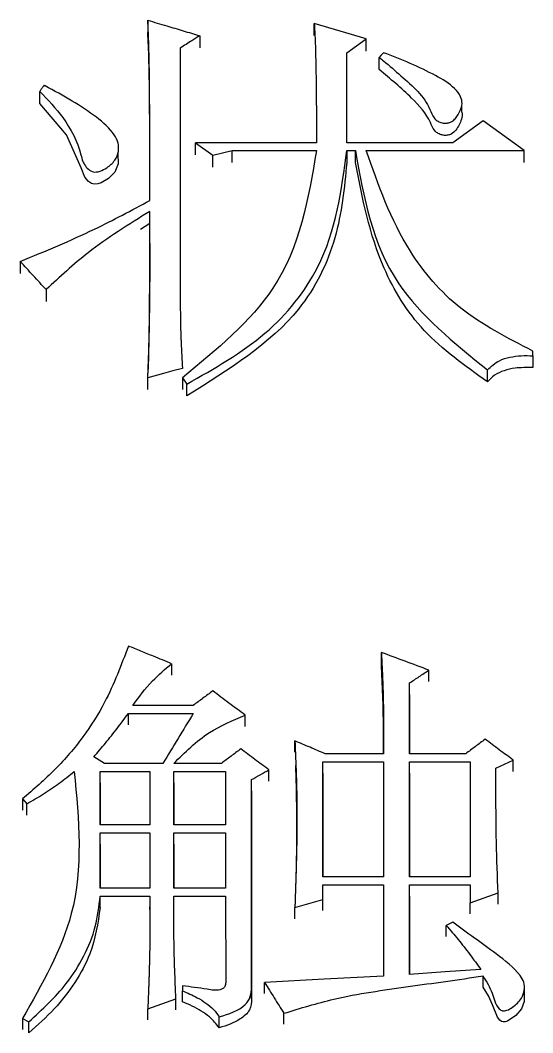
# Model space of a CAD drawing. Header units: millimetres. Extents: x 1953 to 4389, y 564 to 2287.
# Drawn here: x 2472.62 to 2475.18, y 2074.32 to 2079.38 of the extents above; entities that cross this region are included whole.
import ezdxf

# ---------------------------------------------------------------- set-up
doc = ezdxf.new("R2010")
doc.units = ezdxf.units.MM

msp = doc.modelspace()

# ---------------------------------------------------------------- linework, layer by layer
at = {"color": 7, "linetype": 'Continuous', "lineweight": 25}
for p, q in [((2473.2556, 2079.3823), (2473.2556, 2079.321)), ((2474.3481, 2079.2895), (2474.0885, 2079.3668)), ((2474.0885, 2079.3056), (2474.0885, 2079.3668)), ((2473.5152, 2079.305), (2473.5152, 2079.2439)), ((2474.2508, 2079.2199), (2474.3481, 2079.2895)), ((2474.3481, 2079.2284), (2474.3481, 2079.2895)), ((2473.4178, 2079.2432), (2473.4179, 2078.0273)), ((2474.2508, 2078.7699), (2474.2508, 2079.2199)), ((2474.4131, 2079.1356), (2474.4131, 2079.1968)), ((2472.7147, 2078.9652), (2472.7147, 2079.0262)), ((2474.8256, 2078.9732), (2474.8256, 2078.9843)), ((2474.8256, 2078.9233), (2474.8256, 2078.9587)), ((2474.9323, 2078.8788), (2474.7808, 2078.7699)), ((2475.1378, 2078.731), (2474.9323, 2078.8788)), ((2473.1049, 2078.772), (2473.1049, 2078.7756)), ((2473.4936, 2078.7699), (2473.5801, 2078.7077)), ((2474.0993, 2078.7699), (2473.4936, 2078.7699)), ((2473.4936, 2078.7095), (2473.4936, 2078.7699)), ((2474.7808, 2078.7699), (2474.2508, 2078.7699)), ((2473.1049, 2078.7148), (2473.1049, 2078.7184)), ((2473.5801, 2078.7077), (2473.6775, 2078.731)), ((2473.5801, 2078.6473), (2473.5801, 2078.7077)), ((2473.6775, 2078.731), (2474.0993, 2078.731)), ((2473.6775, 2078.6707), (2473.6775, 2078.731)), ((2474.2508, 2078.731), (2474.2941, 2078.731)), ((2474.2508, 2078.731), (2474.2508, 2078.6707)), ((2474.2941, 2078.6707), (2474.2941, 2078.731)), ((2474.3482, 2078.731), (2475.1378, 2078.731)), ((2475.1378, 2078.6707), (2475.1378, 2078.731)), ((2473.2664, 2078.4212), (2473.2664, 2078.4244)), ((2473.2664, 2078.3666), (2473.2195, 2078.3352)), ((2472.6175, 2078.1763), (2472.6175, 2078.1167)), ((2472.7471, 2078.0353), (2472.7471, 2077.9758)), ((2475.1811, 2077.7048), (2475.1811, 2077.7284)), ((2475.1811, 2077.7048), (2475.1811, 2077.6458)), ((2474.9539, 2077.5749), (2474.9539, 2077.6338)), ((2473.2556, 2077.5355), (2473.2556, 2077.5943)), ((2473.4287, 2077.5943), (2473.4503, 2077.5628)), ((2473.4287, 2077.5943), (2473.4287, 2077.5355)), ((2473.4287, 2077.5943), (2473.4287, 2077.5828)), ((2474.4239, 2076.1638), (2474.4239, 2076.2212)), ((2473.3746, 2076.165), (2473.3746, 2076.108)), ((2474.6619, 2076.0759), (2474.6619, 2076.1329)), ((2474.5645, 2075.7146), (2474.5645, 2076.0687)), ((2474.5645, 2076.0118), (2474.5645, 2076.0687)), ((2474.5645, 2076.0115), (2474.5645, 2075.7146)), ((2473.1583, 2075.916), (2473.4828, 2075.916)), ((2473.1583, 2075.8592), (2473.1583, 2075.916)), ((2473.4828, 2075.9562), (2473.1799, 2075.9562)), ((2473.7424, 2075.8512), (2473.7424, 2075.908)), ((2473.9912, 2075.7225), (2473.9912, 2075.7791)), ((2474.4347, 2075.7146), (2474.1426, 2075.7146)), ((2474.8458, 2075.7146), (2474.5645, 2075.7146)), ((2473.3313, 2075.6662), (2473.0393, 2075.6662)), ((2473.6234, 2075.6662), (2473.3854, 2075.6662)), ((2474.1318, 2075.6743), (2474.4347, 2075.6743)), ((2474.1318, 2075.0998), (2474.1318, 2075.6743)), ((2474.1318, 2075.6178), (2474.1318, 2075.6743)), ((2474.4347, 2075.6743), (2474.4347, 2075.0998)), ((2474.5645, 2075.6743), (2474.8674, 2075.6743)), ((2474.5645, 2075.0998), (2474.5645, 2075.6743)), ((2474.5645, 2075.6178), (2474.5645, 2075.6743)), ((2474.8674, 2075.6743), (2474.8674, 2075.0998)), ((2475.0837, 2075.6259), (2475.0837, 2075.6824)), ((2473.0176, 2075.6259), (2473.2664, 2075.6259)), ((2473.0176, 2075.3592), (2473.0176, 2075.6259)), ((2473.0176, 2075.5695), (2473.0176, 2075.6259)), ((2473.2664, 2075.6259), (2473.2664, 2075.3592)), ((2473.3854, 2075.6259), (2473.645, 2075.6259)), ((2473.3854, 2075.3592), (2473.3854, 2075.6259)), ((2473.3854, 2075.5695), (2473.3854, 2075.6259)), ((2473.645, 2075.6259), (2473.645, 2075.3592)), ((2473.8614, 2075.5775), (2473.8614, 2075.6339)), ((2474.1318, 2075.6176), (2474.1318, 2075.0998)), ((2474.5645, 2075.6176), (2474.5645, 2075.0998)), ((2473.0176, 2075.5693), (2473.0176, 2075.3592)), ((2473.3854, 2075.5693), (2473.3854, 2075.3592)), ((2473.7749, 2074.5462), (2473.7749, 2075.5855)), ((2473.7749, 2075.5292), (2473.7749, 2075.5855)), ((2473.7749, 2075.5289), (2473.7749, 2074.491)), ((2472.6282, 2075.4886), (2472.6499, 2075.4643)), ((2472.6499, 2075.4081), (2472.6499, 2075.4643)), ((2473.2664, 2075.3592), (2473.0176, 2075.3592)), ((2473.645, 2075.3592), (2473.3854, 2075.3592)), ((2473.0176, 2075.3187), (2473.2664, 2075.3187)), ((2473.0176, 2075.0429), (2473.0176, 2075.3187)), ((2473.0176, 2075.2626), (2473.0176, 2075.3187)), ((2473.2664, 2075.3187), (2473.2664, 2075.0429)), ((2473.3854, 2075.3187), (2473.645, 2075.3187)), ((2473.3854, 2075.0429), (2473.3854, 2075.3187)), ((2473.3854, 2075.2626), (2473.3854, 2075.3187)), ((2473.645, 2075.3187), (2473.645, 2075.0429)), ((2473.0176, 2075.2625), (2473.0176, 2075.0429)), ((2473.3854, 2075.2625), (2473.3854, 2075.0429)), ((2474.4347, 2075.0998), (2474.1318, 2075.0998)), ((2474.8674, 2075.0998), (2474.5645, 2075.0998)), ((2474.1318, 2075.0592), (2474.4347, 2075.0592)), ((2474.1318, 2074.9861), (2474.1318, 2075.0592)), ((2474.1318, 2075.0035), (2474.1318, 2075.0592)), ((2474.4347, 2075.0592), (2474.4347, 2074.6034)), ((2474.5645, 2075.0592), (2474.8674, 2075.0592)), ((2474.5645, 2074.6115), (2474.5645, 2075.0592)), ((2474.5645, 2075.0035), (2474.5645, 2075.0592)), ((2474.8674, 2075.0592), (2474.8674, 2074.9698)), ((2473.2664, 2075.0429), (2473.0176, 2075.0429)), ((2473.0176, 2075.0023), (2473.2664, 2075.0023)), ((2473.0176, 2074.9467), (2473.0176, 2075.0023)), ((2473.645, 2075.0429), (2473.3854, 2075.0429)), ((2473.3854, 2075.0023), (2473.645, 2075.0023)), ((2473.645, 2075.0023), (2473.6451, 2074.5707)), ((2474.5645, 2075.0033), (2474.5645, 2074.6115)), ((2475.008, 2074.9629), (2475.008, 2075.0186)), ((2474.1318, 2074.9305), (2474.1318, 2074.9861)), ((2474.8674, 2074.9142), (2474.8674, 2074.9698)), ((2473.9912, 2074.8899), (2473.9912, 2074.9454)), ((2474.7809, 2074.8722), (2474.7484, 2074.856)), ((2474.7484, 2074.8005), (2474.7484, 2074.856)), ((2474.9323, 2074.5482), (2474.9323, 2074.6035)), ((2473.4287, 2074.5544), (2473.4287, 2074.5299)), ((2473.7749, 2074.491), (2473.7749, 2074.5462)), ((2473.8398, 2074.5156), (2473.8398, 2074.5707)), ((2473.4287, 2074.4748), (2473.4287, 2074.5299)), ((2475.1391, 2074.4839), (2475.1391, 2074.5393)), ((2473.2556, 2074.3851), (2473.2556, 2074.4401)), ((2473.3963, 2074.4341), (2473.3963, 2074.4891)), ((2472.6284, 2074.3909), (2472.6607, 2074.3747)), ((2472.6284, 2074.3909), (2472.6284, 2074.336)), ((2473.6126, 2074.3443), (2473.6126, 2074.3992)), ((2473.9363, 2074.362), (2473.9363, 2074.4169)), ((2472.6607, 2074.3198), (2472.6607, 2074.3747))]:
    msp.add_line(p, q, dxfattribs=at)
at = {"color": 7, "linetype": 'Continuous', "lineweight": 25, "flags": 128}
for points in [[(2474.4347, 2079.22), (2474.4292, 2079.2141), (2474.4211, 2079.2054), (2474.4131, 2079.1968)], [(2473.1044, 2078.7144), (2473.1055, 2078.7123), (2473.1079, 2078.6641), (2473.0903, 2078.622), (2473.0587, 2078.5903), (2473.0226, 2078.5694), (2473.0055, 2078.5642), (2472.9871, 2078.5632), (2472.9742, 2078.5666), (2472.9596, 2078.5756), (2472.9408, 2078.5974), (2472.9223, 2078.6436), (2472.8482, 2078.8092), (2472.7147, 2078.9652), (2472.7147, 2078.9652)], [(2473.4287, 2077.6417), (2473.3813, 2077.6287), (2473.334, 2077.6158), (2473.2556, 2077.5943)], [(2473.4503, 2077.504), (2473.4503, 2077.5301), (2473.4503, 2077.5464), (2473.4503, 2077.5628)], [(2473.0393, 2075.6662), (2473.0122, 2075.6824), (2472.9852, 2075.6985)], [(2474.9972, 2075.642), (2475.0405, 2075.6622), (2475.0837, 2075.6824)], [(2472.6282, 2075.4886), (2472.6282, 2075.4677), (2472.6282, 2075.4499), (2472.6282, 2075.4321)], [(2474.8674, 2074.9698), (2474.9377, 2074.9942), (2475.008, 2075.0186)], [(2473.9912, 2074.9454), (2474.0615, 2074.9658), (2474.1318, 2074.9861)], [(2474.4347, 2074.6034), (2474.1372, 2074.5871), (2473.8398, 2074.5707)], [(2474.9215, 2074.636), (2474.743, 2074.6238), (2474.5645, 2074.6115)], [(2475.1381, 2074.4837), (2475.1381, 2074.4757), (2475.1253, 2074.4397), (2475.0972, 2074.4064), (2475.0542, 2074.3779), (2475.0432, 2074.3747), (2475.0339, 2074.3743), (2475.025, 2074.3766), (2475.0158, 2074.3825), (2475.0039, 2074.3969), (2474.9791, 2074.4591), (2474.9591, 2074.5044), (2474.9323, 2074.5482), (2474.9323, 2074.5482)], [(2473.2556, 2074.4401), (2473.3259, 2074.4646), (2473.3963, 2074.4891)]]:
    msp.add_lwpolyline(points, dxfattribs=at)
at = {"color": 7, "linetype": 'Continuous', "lineweight": 25}
for points, knots in [([(2473.2664, 2078.4815), (2473.2663, 2078.5315), (2473.2663, 2078.5877), (2473.2662, 2078.647), (2473.2661, 2078.6626), (2473.2661, 2078.6751), (2473.2661, 2078.6907), (2473.266, 2078.7063), (2473.266, 2078.7312), (2473.2659, 2078.7561), (2473.2658, 2078.7873), (2473.2657, 2078.8122), (2473.2656, 2078.8433), (2473.2655, 2078.8682), (2473.2652, 2078.9117), (2473.2649, 2078.9552), (2473.2647, 2079.0174), (2473.2638, 2079.1052), (2473.2627, 2079.1932), (2473.2605, 2079.2625), (2473.2596, 2079.2878), (2473.2589, 2079.3067), (2473.2582, 2079.3224), (2473.2577, 2079.335), (2473.2571, 2079.3476), (2473.2564, 2079.3634), (2473.2559, 2079.376), (2473.2556, 2079.3823)], [0, 0, 0, 0, 0.165615, 0.186317, 0.196668, 0.21737, 0.227722, 0.248424, 0.269126, 0.31053, 0.331232, 0.372636, 0.393338, 0.434742, 0.455444, 0.538253, 0.579657, 0.662465, 0.831215, 0.873409, 0.894506, 0.915603, 0.9367, 0.947248, 0.957797, 0.978898, 1, 1, 1, 1]), ([(2473.2556, 2079.3823), (2473.2871, 2079.3729), (2473.3461, 2079.3553), (2473.4326, 2079.3296), (2473.4877, 2079.3132), (2473.5152, 2079.305)], [0, 0, 0, 0, 0.364009, 0.682004, 1, 1, 1, 1]), ([(2474.0885, 2079.3668), (2474.09, 2079.3394), (2474.0922, 2079.2983), (2474.0952, 2079.2022), (2474.0972, 2079.106), (2474.0981, 2079.0199), (2474.0983, 2078.9872), (2474.0984, 2078.9786), (2474.0985, 2078.9699), (2474.0985, 2078.9596), (2474.0986, 2078.9493), (2474.0987, 2078.9407), (2474.0987, 2078.932), (2474.0988, 2078.9234), (2474.0989, 2078.9131), (2474.0989, 2078.9027), (2474.099, 2078.8924), (2474.099, 2078.8838), (2474.099, 2078.8751), (2474.0991, 2078.8665), (2474.0991, 2078.8562), (2474.0991, 2078.8475), (2474.0991, 2078.8406), (2474.0992, 2078.8355), (2474.0992, 2078.8303), (2474.0992, 2078.8251), (2474.0992, 2078.8199), (2474.0992, 2078.8147), (2474.0992, 2078.8096), (2474.0993, 2078.8044), (2474.0993, 2078.7992), (2474.0993, 2078.794), (2474.0993, 2078.7897), (2474.0993, 2078.7854), (2474.0993, 2078.7791), (2474.0993, 2078.7736), (2474.0993, 2078.7699)], [0, 0, 0, 0, 0.138343, 0.207516, 0.484205, 0.622549, 0.639842, 0.648489, 0.665782, 0.683074, 0.700367, 0.71766, 0.726307, 0.7436, 0.760893, 0.778185, 0.795478, 0.812771, 0.821418, 0.838711, 0.856004, 0.873296, 0.881943, 0.890589, 0.899236, 0.907882, 0.916529, 0.925175, 0.933822, 0.942468, 0.951115, 0.959761, 0.968407, 0.972731, 0.981377, 1, 1, 1, 1]), ([(2473.2663, 2078.4815), (2473.2663, 2078.5114), (2473.2662, 2078.5912), (2473.2659, 2078.7207), (2473.2654, 2078.8265), (2473.265, 2078.8949), (2473.2648, 2078.926), (2473.2645, 2079.0005), (2473.2631, 2079.0873), (2473.2609, 2079.2065), (2473.2577, 2079.276), (2473.2556, 2079.3208)], [0, 0, 0, 0, 0.106229, 0.28391, 0.461592, 0.483802, 0.528222, 0.572642, 0.750327, 0.839168, 1, 1, 1, 1]), ([(2473.5152, 2079.305), (2473.5021, 2079.2967), (2473.4793, 2079.2822), (2473.4469, 2079.2616), (2473.4275, 2079.2493), (2473.4178, 2079.2432)], [0, 0, 0, 0, 0.404151, 0.702075, 1, 1, 1, 1]), ([(2474.4131, 2079.1968), (2474.4205, 2079.1908), (2474.4575, 2079.1605), (2474.5505, 2079.08), (2474.6518, 2078.989), (2474.6802, 2078.9011), (2474.7019, 2078.8793), (2474.7216, 2078.87), (2474.7423, 2078.8666), (2474.7614, 2078.8688), (2474.7793, 2078.8768), (2474.8011, 2078.8971), (2474.8182, 2078.9278), (2474.8306, 2078.9652), (2474.8211, 2079.0045), (2474.7802, 2079.0571), (2474.6892, 2079.1104), (2474.5689, 2079.1683), (2474.4795, 2079.2027), (2474.4347, 2079.22)], [0, 0, 0, 0, 0.025946, 0.129765, 0.338783, 0.385933, 0.404152, 0.422428, 0.440778, 0.454644, 0.468541, 0.48998, 0.535407, 0.570955, 0.607001, 0.655235, 0.757864, 0.878395, 1, 1, 1, 1]), ([(2474.8254, 2078.9229), (2474.8255, 2078.9226), (2474.8307, 2078.9113), (2474.8234, 2078.8783), (2474.8058, 2078.8411), (2474.7786, 2078.8147), (2474.7572, 2078.807), (2474.7394, 2078.8061), (2474.7209, 2078.8097), (2474.7027, 2078.818), (2474.6819, 2078.8379), (2474.6591, 2078.9043), (2474.5657, 2079.0086), (2474.4686, 2079.0894), (2474.4131, 2079.1355)], [0, 0, 0, 0, 0.001631, 0.062853, 0.163889, 0.211021, 0.234976, 0.258905, 0.283733, 0.31285, 0.343972, 0.415614, 0.666074, 1, 1, 1, 1]), ([(2472.7147, 2079.0263), (2472.7554, 2078.984), (2472.8469, 2078.8889), (2472.9093, 2078.7646), (2472.9277, 2078.6819), (2472.9404, 2078.6572), (2472.9533, 2078.6402), (2472.9699, 2078.6284), (2472.9834, 2078.6235), (2472.9997, 2078.623), (2473.0234, 2078.6288), (2473.057, 2078.6473), (2473.0932, 2078.6798), (2473.1109, 2078.7243), (2473.1098, 2078.7691), (2473.0788, 2078.8316), (2472.9963, 2078.9023), (2472.8766, 2078.9808), (2472.7855, 2079.0305), (2472.7382, 2079.0563), (2472.7364, 2079.0573)], [0, 0, 0, 0, 0.148093, 0.332862, 0.364698, 0.380614, 0.406973, 0.418965, 0.429085, 0.43924, 0.454283, 0.483092, 0.528609, 0.572041, 0.609672, 0.651115, 0.755731, 0.873051, 0.995164, 1, 1, 1, 1]), ([(2472.7364, 2079.0573), (2472.7345, 2079.0547), (2472.73, 2079.0482), (2472.7228, 2079.0378), (2472.7174, 2079.0301), (2472.7147, 2079.0263)], [0, 0, 0, 0, 0.2564518, 0.6282259, 1, 1, 1, 1]), ([(2474.0993, 2078.731), (2474.0583, 2078.4895), (2473.9839, 2078.0526), (2473.6003, 2077.736), (2473.4287, 2077.5943)], [0, 0, 0, 0, 0.552698, 1, 1, 1, 1]), ([(2473.4503, 2077.5628), (2473.5884, 2077.6408), (2473.8603, 2077.7946), (2474.1807, 2078.2006), (2474.2244, 2078.531), (2474.2508, 2078.731)], [0, 0, 0, 0, 0.289357, 0.569882, 1, 1, 1, 1]), ([(2474.2941, 2078.731), (2474.3358, 2078.4968), (2474.4112, 2078.0737), (2474.7864, 2077.7696), (2474.9539, 2077.6338)], [0, 0, 0, 0, 0.55346, 1, 1, 1, 1]), ([(2475.1811, 2077.7284), (2475.0541, 2077.7936), (2474.8038, 2077.9221), (2474.5074, 2078.2753), (2474.4082, 2078.559), (2474.3482, 2078.731)], [0, 0, 0, 0, 0.288413, 0.568681, 1, 1, 1, 1]), ([(2474.2508, 2078.6704), (2474.2386, 2078.5444), (2474.2142, 2078.2912), (2473.9988, 2077.8458), (2473.6598, 2077.6343), (2473.4503, 2077.5036)], [0, 0, 0, 0, 0.2743384, 0.5515004, 1, 1, 1, 1]), ([(2474.9539, 2077.5746), (2474.841, 2077.655), (2474.6179, 2077.814), (2474.3857, 2078.1989), (2474.3287, 2078.4922), (2474.2941, 2078.6704)], [0, 0, 0, 0, 0.287076, 0.566904, 1, 1, 1, 1]), ([(2472.6175, 2078.1763), (2472.7429, 2078.228), (2472.9664, 2078.3202), (2473.1749, 2078.4323), (2473.2664, 2078.4815)], [0, 0, 0, 0, 0.561153, 1, 1, 1, 1]), ([(2473.2664, 2078.4268), (2473.1599, 2078.3607), (2472.9711, 2078.2435), (2472.8151, 2078.0985), (2472.7471, 2078.0353)], [0, 0, 0, 0, 0.563978, 1, 1, 1, 1]), ([(2473.2556, 2077.5943), (2473.2558, 2077.6003), (2473.2563, 2077.6123), (2473.2569, 2077.6273), (2473.2575, 2077.6422), (2473.2579, 2077.6542), (2473.2585, 2077.6692), (2473.2589, 2077.6811), (2473.2594, 2077.6961), (2473.2598, 2077.708), (2473.2603, 2077.723), (2473.2606, 2077.7349), (2473.261, 2077.7469), (2473.2613, 2077.7589), (2473.2618, 2077.7798), (2473.2631, 2077.8455), (2473.2643, 2077.9172), (2473.265, 2078.0245), (2473.2654, 2078.0901), (2473.2656, 2078.1496), (2473.2657, 2078.1645), (2473.2658, 2078.1763), (2473.2658, 2078.1882), (2473.2658, 2078.2001), (2473.2659, 2078.215), (2473.2659, 2078.2269), (2473.266, 2078.2418), (2473.266, 2078.2537), (2473.2661, 2078.2685), (2473.2661, 2078.2804), (2473.2661, 2078.2953), (2473.2662, 2078.3071), (2473.2662, 2078.319), (2473.2662, 2078.3309), (2473.2662, 2078.3428), (2473.2663, 2078.3532), (2473.2663, 2078.3606), (2473.2663, 2078.3665), (2473.2663, 2078.3739), (2473.2663, 2078.3799), (2473.2663, 2078.3858), (2473.2663, 2078.3917), (2473.2664, 2078.3977), (2473.2664, 2078.4051), (2473.2664, 2078.411), (2473.2664, 2078.4188), (2473.2664, 2078.4235), (2473.2664, 2078.4268)], [0, 0, 0, 0, 0.0214794, 0.0429589, 0.0536986, 0.0751781, 0.0859178, 0.1073972, 0.118137, 0.1396164, 0.1503561, 0.1718356, 0.1825753, 0.1933151, 0.2147945, 0.2577535, 0.4295896, 0.4725486, 0.6443843, 0.6658637, 0.6873432, 0.6980829, 0.7088226, 0.7303021, 0.7410418, 0.7625212, 0.773261, 0.7947404, 0.8054801, 0.8269596, 0.8376993, 0.8591787, 0.8699185, 0.8806582, 0.9021376, 0.9128774, 0.9182472, 0.9289869, 0.9343568, 0.9450965, 0.9504664, 0.9558363, 0.966576, 0.9719458, 0.9826856, 0.9880554, 1, 1, 1, 1]), ([(2473.266, 2078.2652), (2473.2654, 2078.1445), (2473.2646, 2077.9693), (2473.2605, 2077.7715), (2473.2583, 2077.6834), (2473.2574, 2077.6458), (2473.2572, 2077.6386), (2473.2572, 2077.6359), (2473.2572, 2077.6357), (2473.2572, 2077.6356)], [0, 0, 0, 0, 0.550092, 0.798339, 0.953196, 0.981605, 0.991175, 0.997773, 1, 1, 1, 1]), ([(2472.7471, 2078.0353), (2472.7255, 2078.0588), (2472.6823, 2078.1058), (2472.6391, 2078.1528), (2472.6175, 2078.1763)], [0, 0, 0, 0, 0.4999998, 1, 1, 1, 1]), ([(2473.4179, 2078.0273), (2473.4179, 2077.9916), (2473.418, 2077.947), (2473.4186, 2077.8979), (2473.4188, 2077.8823), (2473.419, 2077.8733), (2473.4191, 2077.8666), (2473.4193, 2077.8599), (2473.4194, 2077.8544), (2473.4195, 2077.8488), (2473.4197, 2077.8432), (2473.4198, 2077.8365), (2473.42, 2077.8298), (2473.4202, 2077.8242), (2473.4204, 2077.8186), (2473.4206, 2077.813), (2473.4208, 2077.8063), (2473.421, 2077.7996), (2473.4213, 2077.7929), (2473.4215, 2077.7873), (2473.4217, 2077.7817), (2473.422, 2077.7761), (2473.4222, 2077.7694), (2473.4225, 2077.7638), (2473.4227, 2077.7583), (2473.423, 2077.7527), (2473.4233, 2077.746), (2473.4236, 2077.7393), (2473.4239, 2077.7337), (2473.4242, 2077.7281), (2473.4244, 2077.7225), (2473.4248, 2077.7158), (2473.4251, 2077.7091), (2473.4254, 2077.7035), (2473.4257, 2077.6979), (2473.426, 2077.6923), (2473.4263, 2077.6856), (2473.4267, 2077.6789), (2473.427, 2077.6733), (2473.4273, 2077.6677), (2473.4276, 2077.6621), (2473.4279, 2077.6553), (2473.4283, 2077.6485), (2473.4286, 2077.644), (2473.4287, 2077.6417)], [0, 0, 0, 0, 0.278068, 0.347585, 0.382343, 0.399722, 0.417101, 0.434481, 0.45186, 0.460549, 0.477929, 0.495308, 0.512687, 0.530066, 0.538756, 0.556135, 0.573514, 0.590893, 0.608273, 0.625652, 0.634341, 0.651721, 0.6691, 0.686479, 0.695168, 0.712548, 0.729927, 0.747306, 0.764685, 0.773375, 0.790754, 0.808133, 0.825512, 0.842892, 0.851581, 0.86896, 0.88634, 0.903719, 0.921098, 0.929788, 0.947167, 0.964546, 0.982273, 1, 1, 1, 1]), ([(2474.9539, 2077.6338), (2474.9726, 2077.6511), (2475.0039, 2077.6801), (2475.0672, 2077.6987), (2475.1236, 2077.7062), (2475.1619, 2077.7052), (2475.1811, 2077.7048)], [0, 0, 0, 0, 0.328875, 0.550213, 0.774687, 1, 1, 1, 1]), ([(2475.1811, 2077.6454), (2475.1514, 2077.6457), (2475.1026, 2077.6462), (2475.0374, 2077.6319), (2474.9881, 2077.6093), (2474.9652, 2077.586), (2474.9539, 2077.5746)], [0, 0, 0, 0, 0.3470943, 0.5701064, 0.788274, 1, 1, 1, 1]), ([(2473.1583, 2076.2532), (2473.1227, 2076.1582), (2473.0638, 2076.001), (2472.9345, 2075.7956), (2472.7959, 2075.633), (2472.6843, 2075.5369), (2472.6282, 2075.4886)], [0, 0, 0, 0, 0.335049, 0.554128, 0.775717, 1, 1, 1, 1]), ([(2473.3746, 2076.165), (2473.3445, 2076.1773), (2473.2934, 2076.1982), (2473.2212, 2076.2276), (2473.1793, 2076.2447), (2473.1583, 2076.2532)], [0, 0, 0, 0, 0.4179448, 0.7089724, 1, 1, 1, 1]), ([(2474.6619, 2076.1329), (2474.6222, 2076.1477), (2474.5429, 2076.1771), (2474.4635, 2076.2065), (2474.4239, 2076.2212)], [0, 0, 0, 0, 0.499999, 1, 1, 1, 1]), ([(2474.4239, 2076.2212), (2474.4255, 2076.1894), (2474.4275, 2076.1497), (2474.4294, 2076.106), (2474.4299, 2076.092), (2474.4303, 2076.0821), (2474.4309, 2076.0682), (2474.4314, 2076.0522), (2474.4319, 2076.0363), (2474.4324, 2076.0204), (2474.4328, 2076.0045), (2474.4331, 2075.9885), (2474.4335, 2075.9726), (2474.4337, 2075.9567), (2474.434, 2075.9407), (2474.4341, 2075.9288), (2474.4343, 2075.9168), (2474.4344, 2075.9048), (2474.4345, 2075.8929), (2474.4346, 2075.8829), (2474.4346, 2075.8749), (2474.4346, 2075.8689), (2474.4347, 2075.861), (2474.4347, 2075.853), (2474.4347, 2075.845), (2474.4348, 2075.837), (2474.4348, 2075.829), (2474.4348, 2075.8211), (2474.4348, 2075.8131), (2474.4348, 2075.8051), (2474.4348, 2075.7971), (2474.4348, 2075.7891), (2474.4348, 2075.7811), (2474.4348, 2075.7731), (2474.4348, 2075.7652), (2474.4348, 2075.7572), (2474.4348, 2075.7492), (2474.4348, 2075.7412), (2474.4347, 2075.7332), (2474.4347, 2075.7237), (2474.4347, 2075.7181), (2474.4347, 2075.7146)], [0, 0, 0, 0, 0.188751, 0.235938, 0.259532, 0.271329, 0.294923, 0.342111, 0.365705, 0.389298, 0.436486, 0.46008, 0.483674, 0.530861, 0.554455, 0.578049, 0.601643, 0.625237, 0.648831, 0.672424, 0.684221, 0.696018, 0.707815, 0.731409, 0.743206, 0.755003, 0.778597, 0.790394, 0.80219, 0.825784, 0.837581, 0.849378, 0.872972, 0.884769, 0.896566, 0.92016, 0.931957, 0.943753, 0.967347, 0.979144, 1, 1, 1, 1]), ([(2473.1799, 2075.9562), (2473.2109, 2075.9984), (2473.2665, 2076.074), (2473.3415, 2076.1371), (2473.3746, 2076.165)], [0, 0, 0, 0, 0.557716, 1, 1, 1, 1]), ([(2474.4346, 2075.7146), (2474.4347, 2075.7596), (2474.4348, 2075.8571), (2474.4318, 2076.0069), (2474.4265, 2076.1115), (2474.4239, 2076.1638)], [0, 0, 0, 0, 0.2996179, 0.6497397, 1, 1, 1, 1]), ([(2474.5645, 2076.0687), (2474.5807, 2076.0794), (2474.6132, 2076.1008), (2474.6456, 2076.1222), (2474.6619, 2076.1329)], [0, 0, 0, 0, 0.500001, 1, 1, 1, 1]), ([(2473.5801, 2076.0285), (2473.5639, 2076.0165), (2473.5315, 2075.9924), (2473.499, 2075.9683), (2473.4828, 2075.9562)], [0, 0, 0, 0, 0.499999, 1, 1, 1, 1]), ([(2473.7424, 2075.908), (2473.7153, 2075.9281), (2473.6612, 2075.9683), (2473.6072, 2076.0085), (2473.5801, 2076.0285)], [0, 0, 0, 0, 0.499999, 1, 1, 1, 1]), ([(2472.9852, 2075.6985), (2473.0049, 2075.7216), (2473.0452, 2075.7686), (2473.1025, 2075.8413), (2473.1397, 2075.8911), (2473.1583, 2075.916)], [0, 0, 0, 0, 0.325438, 0.662606, 1, 1, 1, 1]), ([(2473.4828, 2075.916), (2473.4575, 2075.8744), (2473.4071, 2075.7912), (2473.3566, 2075.7079), (2473.3313, 2075.6662)], [0, 0, 0, 0, 0.5, 1, 1, 1, 1]), ([(2473.3854, 2075.6662), (2473.4409, 2075.7218), (2473.541, 2075.822), (2473.6803, 2075.8815), (2473.7424, 2075.908)], [0, 0, 0, 0, 0.5548825, 1, 1, 1, 1]), ([(2473.9912, 2075.7791), (2473.9936, 2075.7226), (2473.9963, 2075.6625), (2473.9983, 2075.6006), (2473.9985, 2075.5935), (2473.9987, 2075.5882), (2473.9989, 2075.5811), (2473.9991, 2075.574), (2473.9993, 2075.567), (2473.9994, 2075.5616), (2473.9996, 2075.5546), (2473.9998, 2075.5475), (2474, 2075.5404), (2474.0001, 2075.5351), (2474.0002, 2075.5298), (2474.0003, 2075.5227), (2474.0005, 2075.5156), (2474.0006, 2075.5085), (2474.0007, 2075.5032), (2474.0008, 2075.4961), (2474.0009, 2075.489), (2474.001, 2075.4819), (2474.0011, 2075.4766), (2474.0012, 2075.466), (2474.0016, 2075.4288), (2474.0017, 2075.3915), (2474.0015, 2075.3596), (2474.0015, 2075.3542), (2474.0014, 2075.3471), (2474.0014, 2075.34), (2474.0013, 2075.3329), (2474.0012, 2075.3276), (2474.0012, 2075.3205), (2474.0011, 2075.3134), (2474.001, 2075.3063), (2474.0009, 2075.301), (2474.0009, 2075.2957), (2474.0008, 2075.2885), (2474.0006, 2075.2814), (2474.0005, 2075.2743), (2474.0004, 2075.269), (2474.0003, 2075.2619), (2474.0002, 2075.2548), (2474, 2075.2477), (2473.9999, 2075.2424), (2473.9998, 2075.237), (2473.9997, 2075.2299), (2473.9995, 2075.2228), (2473.9994, 2075.2157), (2473.9993, 2075.2104), (2473.9991, 2075.2033), (2473.9989, 2075.1962), (2473.9987, 2075.1891), (2473.9986, 2075.1837), (2473.9984, 2075.1766), (2473.9982, 2075.1695), (2473.9981, 2075.1624), (2473.9979, 2075.1571), (2473.9978, 2075.1517), (2473.9976, 2075.1446), (2473.9974, 2075.1375), (2473.9972, 2075.1304), (2473.997, 2075.125), (2473.9968, 2075.1179), (2473.9966, 2075.1108), (2473.9964, 2075.1037), (2473.9962, 2075.0984), (2473.9961, 2075.093), (2473.9959, 2075.0859), (2473.9956, 2075.0788), (2473.9954, 2075.0717), (2473.9952, 2075.0663), (2473.995, 2075.0592), (2473.9948, 2075.0521), (2473.9946, 2075.045), (2473.9944, 2075.0396), (2473.9942, 2075.0343), (2473.994, 2075.0272), (2473.9937, 2075.02), (2473.9935, 2075.0129), (2473.9933, 2075.0076), (2473.9931, 2075.0005), (2473.9928, 2074.9933), (2473.9926, 2074.9862), (2473.9924, 2074.9809), (2473.9922, 2074.9755), (2473.992, 2074.9684), (2473.9917, 2074.9613), (2473.9915, 2074.953), (2473.9913, 2074.9483), (2473.9912, 2074.9454)], [0, 0, 0, 0, 0.204304, 0.217073, 0.223457, 0.229841, 0.236226, 0.248995, 0.255379, 0.261764, 0.268148, 0.280917, 0.287302, 0.293686, 0.300071, 0.306455, 0.319224, 0.325609, 0.331993, 0.338378, 0.351147, 0.357531, 0.363915, 0.3703, 0.395838, 0.497991, 0.504375, 0.51076, 0.517144, 0.529913, 0.536298, 0.542682, 0.549067, 0.561836, 0.56822, 0.574605, 0.580989, 0.587374, 0.600143, 0.606527, 0.612912, 0.619296, 0.632065, 0.638449, 0.644834, 0.651218, 0.657603, 0.670372, 0.676756, 0.683141, 0.689525, 0.702294, 0.708679, 0.715063, 0.721448, 0.734217, 0.740601, 0.746986, 0.75337, 0.759755, 0.772523, 0.778908, 0.785292, 0.791677, 0.804446, 0.81083, 0.817215, 0.823599, 0.829984, 0.842753, 0.849137, 0.855522, 0.861906, 0.874675, 0.88106, 0.887444, 0.893828, 0.900213, 0.912982, 0.919366, 0.925751, 0.932135, 0.944904, 0.951289, 0.957673, 0.964058, 0.970442, 0.983211, 0.989596, 1, 1, 1, 1]), ([(2474.9431, 2075.7872), (2474.9269, 2075.7751), (2474.8944, 2075.7509), (2474.862, 2075.7267), (2474.8458, 2075.7146)], [0, 0, 0, 0, 0.5, 1, 1, 1, 1]), ([(2475.0837, 2075.6824), (2475.0603, 2075.6998), (2475.0134, 2075.7348), (2474.9666, 2075.7697), (2474.9431, 2075.7872)], [0, 0, 0, 0, 0.4999991, 1, 1, 1, 1]), ([(2473.7208, 2075.7388), (2473.7045, 2075.7267), (2473.6721, 2075.7025), (2473.6396, 2075.6783), (2473.6234, 2075.6662)], [0, 0, 0, 0, 0.499999, 1, 1, 1, 1]), ([(2473.8614, 2075.6339), (2473.838, 2075.6514), (2473.7911, 2075.6864), (2473.7442, 2075.7213), (2473.7208, 2075.7388)], [0, 0, 0, 0, 0.499999, 1, 1, 1, 1]), ([(2473.994, 2075.6556), (2473.9941, 2075.6536), (2473.9943, 2075.6488), (2473.9967, 2075.5804), (2474.0005, 2075.4176), (2473.9995, 2075.2283), (2473.9973, 2075.1419), (2473.9963, 2075.0992)], [0, 0, 0, 0, 0.027194, 0.065937, 0.481469, 0.743424, 1, 1, 1, 1]), ([(2472.8879, 2075.6259), (2472.9105, 2075.385), (2472.951, 2074.9545), (2472.7271, 2074.5632), (2472.6284, 2074.3909)], [0, 0, 0, 0, 0.559704, 1, 1, 1, 1]), ([(2472.6499, 2075.4643), (2472.6782, 2075.4805), (2472.7347, 2075.5128), (2472.8136, 2075.5674), (2472.8631, 2075.6064), (2472.8879, 2075.6259)], [0, 0, 0, 0, 0.33532, 0.667027, 1, 1, 1, 1]), ([(2473.7749, 2075.5855), (2473.7893, 2075.5936), (2473.8181, 2075.6097), (2473.847, 2075.6259), (2473.8614, 2075.6339)], [0, 0, 0, 0, 0.499999, 1, 1, 1, 1]), ([(2475.008, 2075.0186), (2475.0046, 2075.1023), (2475.001, 2075.1913), (2474.999, 2075.2853), (2474.9987, 2075.301), (2474.9983, 2075.3218), (2474.998, 2075.3427), (2474.9978, 2075.3636), (2474.9976, 2075.3793), (2474.9974, 2075.4001), (2474.9973, 2075.421), (2474.9972, 2075.4419), (2474.9971, 2075.4549), (2474.9971, 2075.4653), (2474.997, 2075.4732), (2474.997, 2075.481), (2474.997, 2075.4914), (2474.997, 2075.5018), (2474.997, 2075.5123), (2474.997, 2075.5201), (2474.997, 2075.5305), (2474.997, 2075.5409), (2474.997, 2075.5513), (2474.997, 2075.5591), (2474.997, 2075.5696), (2474.9971, 2075.58), (2474.9971, 2075.5904), (2474.9971, 2075.5982), (2474.9971, 2075.6047), (2474.9971, 2075.6112), (2474.9971, 2075.6164), (2474.9972, 2075.6216), (2474.9972, 2075.6255), (2474.9972, 2075.6294), (2474.9972, 2075.6349), (2474.9972, 2075.6391), (2474.9972, 2075.642)], [0, 0, 0, 0, 0.401959, 0.427081, 0.452203, 0.477325, 0.527569, 0.552691, 0.577813, 0.602935, 0.653179, 0.678301, 0.703423, 0.715984, 0.728545, 0.741106, 0.753667, 0.778789, 0.791351, 0.803912, 0.816473, 0.841595, 0.854156, 0.866717, 0.879278, 0.9044, 0.916961, 0.929522, 0.942083, 0.948363, 0.960924, 0.967205, 0.973485, 0.979766, 0.986046, 1, 1, 1, 1]), ([(2472.6607, 2074.3747), (2472.7272, 2074.4358), (2472.836, 2074.5358), (2472.9394, 2074.7016), (2472.9994, 2074.8492), (2473.0116, 2074.9514), (2473.0176, 2075.0023)], [0, 0, 0, 0, 0.345958, 0.566155, 0.783835, 1, 1, 1, 1]), ([(2473.2664, 2075.0023), (2473.2664, 2075.0005), (2473.2664, 2074.997), (2473.2664, 2074.9916), (2473.2664, 2074.9862), (2473.2664, 2074.9817), (2473.2664, 2074.9755), (2473.2664, 2074.9692), (2473.2664, 2074.9603), (2473.2664, 2074.9531), (2473.2664, 2074.9441), (2473.2664, 2074.9352), (2473.2664, 2074.9262), (2473.2664, 2074.9173), (2473.2664, 2074.9083), (2473.2664, 2074.8994), (2473.2663, 2074.8904), (2473.2663, 2074.8832), (2473.2663, 2074.8743), (2473.2663, 2074.8653), (2473.2662, 2074.8564), (2473.2662, 2074.8474), (2473.2661, 2074.8384), (2473.2661, 2074.8295), (2473.266, 2074.8205), (2473.2659, 2074.8115), (2473.2658, 2074.8026), (2473.2657, 2074.7936), (2473.2657, 2074.7864), (2473.2656, 2074.7775), (2473.2655, 2074.7685), (2473.2653, 2074.7595), (2473.2652, 2074.7506), (2473.2651, 2074.7416), (2473.2649, 2074.7326), (2473.2648, 2074.7236), (2473.2646, 2074.7165), (2473.2644, 2074.7075), (2473.2642, 2074.6985), (2473.264, 2074.6895), (2473.2638, 2074.6806), (2473.2636, 2074.6716), (2473.2634, 2074.6626), (2473.2631, 2074.6536), (2473.2629, 2074.6446), (2473.2626, 2074.6357), (2473.2624, 2074.6267), (2473.2621, 2074.6195), (2473.2619, 2074.6105), (2473.2616, 2074.6015), (2473.2613, 2074.5926), (2473.261, 2074.5836), (2473.2607, 2074.5746), (2473.2604, 2074.5656), (2473.26, 2074.5566), (2473.2598, 2074.5494), (2473.2595, 2074.5404), (2473.2591, 2074.5314), (2473.2587, 2074.5207), (2473.2584, 2074.5117), (2473.2581, 2074.5027), (2473.2578, 2074.4955), (2473.2574, 2074.4865), (2473.2571, 2074.4775), (2473.2567, 2074.4685), (2473.2564, 2074.4596), (2473.256, 2074.4507), (2473.2558, 2074.4436), (2473.2556, 2074.4401)], [0, 0, 0, 0, 0.009575, 0.019151, 0.028726, 0.038301, 0.043088, 0.062238, 0.071814, 0.090964, 0.100539, 0.119689, 0.138839, 0.148414, 0.167565, 0.186715, 0.19629, 0.21544, 0.225015, 0.244165, 0.263315, 0.272891, 0.292041, 0.311191, 0.320766, 0.339916, 0.359066, 0.368641, 0.387792, 0.397367, 0.416517, 0.435667, 0.445242, 0.464392, 0.483543, 0.493118, 0.512268, 0.521843, 0.540993, 0.560143, 0.569718, 0.588869, 0.608019, 0.617594, 0.636744, 0.655894, 0.665469, 0.68462, 0.694195, 0.713345, 0.732495, 0.74207, 0.76122, 0.780371, 0.789946, 0.809096, 0.818671, 0.837821, 0.856971, 0.876121, 0.885697, 0.904847, 0.914422, 0.933572, 0.952722, 0.962297, 0.981149, 1, 1, 1, 1]), ([(2473.3963, 2074.4891), (2473.3921, 2074.5861), (2473.3878, 2074.6877), (2473.3865, 2074.7914), (2473.3863, 2074.8007), (2473.3863, 2074.8077), (2473.3862, 2074.8146), (2473.3861, 2074.8216), (2473.386, 2074.8309), (2473.386, 2074.8401), (2473.3859, 2074.8494), (2473.3858, 2074.8564), (2473.3858, 2074.8633), (2473.3858, 2074.8703), (2473.3857, 2074.8772), (2473.3857, 2074.8865), (2473.3856, 2074.8958), (2473.3856, 2074.905), (2473.3856, 2074.912), (2473.3856, 2074.9189), (2473.3855, 2074.9259), (2473.3855, 2074.9329), (2473.3855, 2074.9421), (2473.3855, 2074.9514), (2473.3855, 2074.9606), (2473.3855, 2074.9676), (2473.3855, 2074.9745), (2473.3855, 2074.9815), (2473.3854, 2074.9908), (2473.3854, 2074.9977), (2473.3854, 2075.0023)], [0, 0, 0, 0, 0.565918, 0.593048, 0.606612, 0.620177, 0.633741, 0.647306, 0.66087, 0.688, 0.701564, 0.715129, 0.728693, 0.742258, 0.755822, 0.769387, 0.796516, 0.810081, 0.823645, 0.83721, 0.850774, 0.864339, 0.877904, 0.905033, 0.918597, 0.932162, 0.945726, 0.959291, 0.972856, 1, 1, 1, 1]), ([(2473.0176, 2074.9465), (2473.0057, 2074.8678), (2472.9859, 2074.7375), (2472.8945, 2074.5691), (2472.7921, 2074.4357), (2472.7047, 2074.3586), (2472.6607, 2074.3197)], [0, 0, 0, 0, 0.334037, 0.553007, 0.774908, 1, 1, 1, 1]), ([(2473.2664, 2074.9363), (2473.2664, 2074.9377), (2473.2664, 2074.9418), (2473.2664, 2074.9459), (2473.2664, 2074.9485)], [0, 0, 0, 0, 0.353663, 1, 1, 1, 1]), ([(2474.7484, 2074.856), (2474.7685, 2074.8327), (2474.8094, 2074.7856), (2474.8665, 2074.7119), (2474.9032, 2074.6613), (2474.9215, 2074.636)], [0, 0, 0, 0, 0.32693, 0.663295, 1, 1, 1, 1]), ([(2474.9323, 2074.6034), (2474.9496, 2074.5754), (2474.9745, 2074.535), (2474.9902, 2074.4775), (2475.0038, 2074.4474), (2475.0209, 2074.4333), (2475.03, 2074.4295), (2475.0407, 2074.4288), (2475.0584, 2074.4334), (2475.0899, 2074.4529), (2475.1247, 2074.4857), (2475.1407, 2074.5316), (2475.1399, 2074.572), (2475.0972, 2074.6394), (2474.9696, 2074.7352), (2474.8531, 2074.8198), (2474.7809, 2074.8722)], [0, 0, 0, 0, 0.1163694, 0.168042, 0.220216, 0.2320255, 0.2417044, 0.2514329, 0.2643518, 0.2983395, 0.3719931, 0.4226498, 0.4733244, 0.5179752, 0.7012967, 1, 1, 1, 1]), ([(2473.9363, 2074.4169), (2474.0191, 2074.4423), (2474.2208, 2074.5041), (2474.5587, 2074.5499), (2474.8077, 2074.5856), (2474.9323, 2074.6035)], [0, 0, 0, 0, 0.258422, 0.628983, 1, 1, 1, 1]), ([(2473.6451, 2074.5707), (2473.6448, 2074.5637), (2473.6443, 2074.5523), (2473.6318, 2074.5398), (2473.6021, 2074.5283), (2473.531, 2074.5411), (2473.4693, 2074.5491), (2473.4287, 2074.5544)], [0, 0, 0, 0, 0.100185, 0.161773, 0.226321, 0.490481, 1, 1, 1, 1]), ([(2473.6126, 2074.3992), (2473.6615, 2074.414), (2473.7285, 2074.4343), (2473.7726, 2074.5001), (2473.7741, 2074.5309), (2473.7749, 2074.5462)], [0, 0, 0, 0, 0.574728, 0.788861, 1, 1, 1, 1]), ([(2473.8398, 2074.5707), (2473.8558, 2074.5451), (2473.888, 2074.4939), (2473.9202, 2074.4426), (2473.9363, 2074.4169)], [0, 0, 0, 0, 0.499999, 1, 1, 1, 1]), ([(2473.4287, 2074.5299), (2473.4539, 2074.5189), (2473.4951, 2074.5009), (2473.5469, 2074.4688), (2473.5857, 2074.4374), (2473.6037, 2074.4118), (2473.6126, 2074.3992)], [0, 0, 0, 0, 0.346429, 0.567932, 0.786121, 1, 1, 1, 1]), ([(2473.7749, 2074.491), (2473.7737, 2074.4712), (2473.7714, 2074.431), (2473.7081, 2074.3755), (2473.6493, 2074.3562), (2473.6126, 2074.3442)], [0, 0, 0, 0, 0.268471, 0.544159, 1, 1, 1, 1]), ([(2473.6126, 2074.3442), (2473.5978, 2074.3634), (2473.5733, 2074.3954), (2473.5234, 2074.4288), (2473.4778, 2074.4538), (2473.4451, 2074.4677), (2473.4287, 2074.4747)], [0, 0, 0, 0, 0.331664, 0.551929, 0.775056, 1, 1, 1, 1])]:
    msp.add_open_spline(points, degree=3, knots=knots, dxfattribs=at)
msp.add_open_spline([(2474.1426, 2075.7146), (2474.1174, 2075.7254), (2474.0669, 2075.7469), (2474.0164, 2075.7684), (2473.9912, 2075.7791)], degree=3, dxfattribs=at)

doc.saveas('drawing.dxf')
